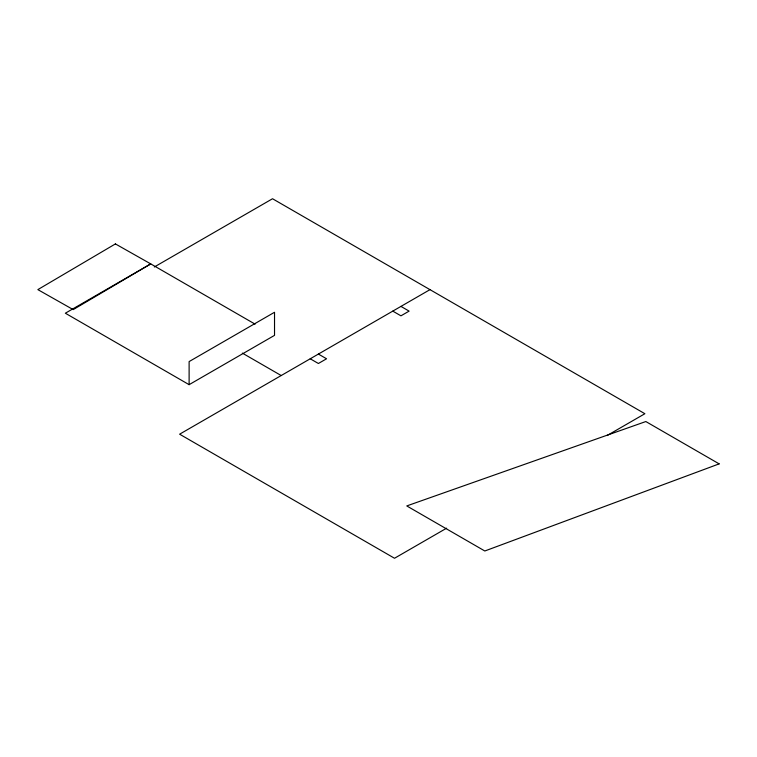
<?xml version="1.0" encoding="UTF-8"?>
<svg xmlns="http://www.w3.org/2000/svg" width="757" height="757" viewBox="0 0 757 757"><rect width="100%" height="100%" fill="white"/><g stroke="black" fill="none" stroke-linecap="round" stroke-linejoin="round"><path stroke-width="1.14" d="M154.314 266.984L272.529 198.741L644.888 413.719L607.076 435.549M189.118 384.67L274.526 335.36L274.526 312.272L189.118 361.581L189.118 384.67L65.339 313.209L150.747 263.9L255.09 324.138M429.976 289.647L179.617 434.187L394.52 558.259L446.639 528.168M400.945 306.405L409.111 311.118L400.945 315.83L392.788 311.118M318.394 354.068L326.56 358.78L318.394 363.492L310.228 358.78M242.344 353.112L281.197 375.538M115.405 243.915L37.85 289.619L73.192 309.613L150.747 263.9L115.405 243.915M719.15 463.871L484.811 550.992L406.764 505.931L645.835 421.545L719.15 463.871"/></g></svg>
